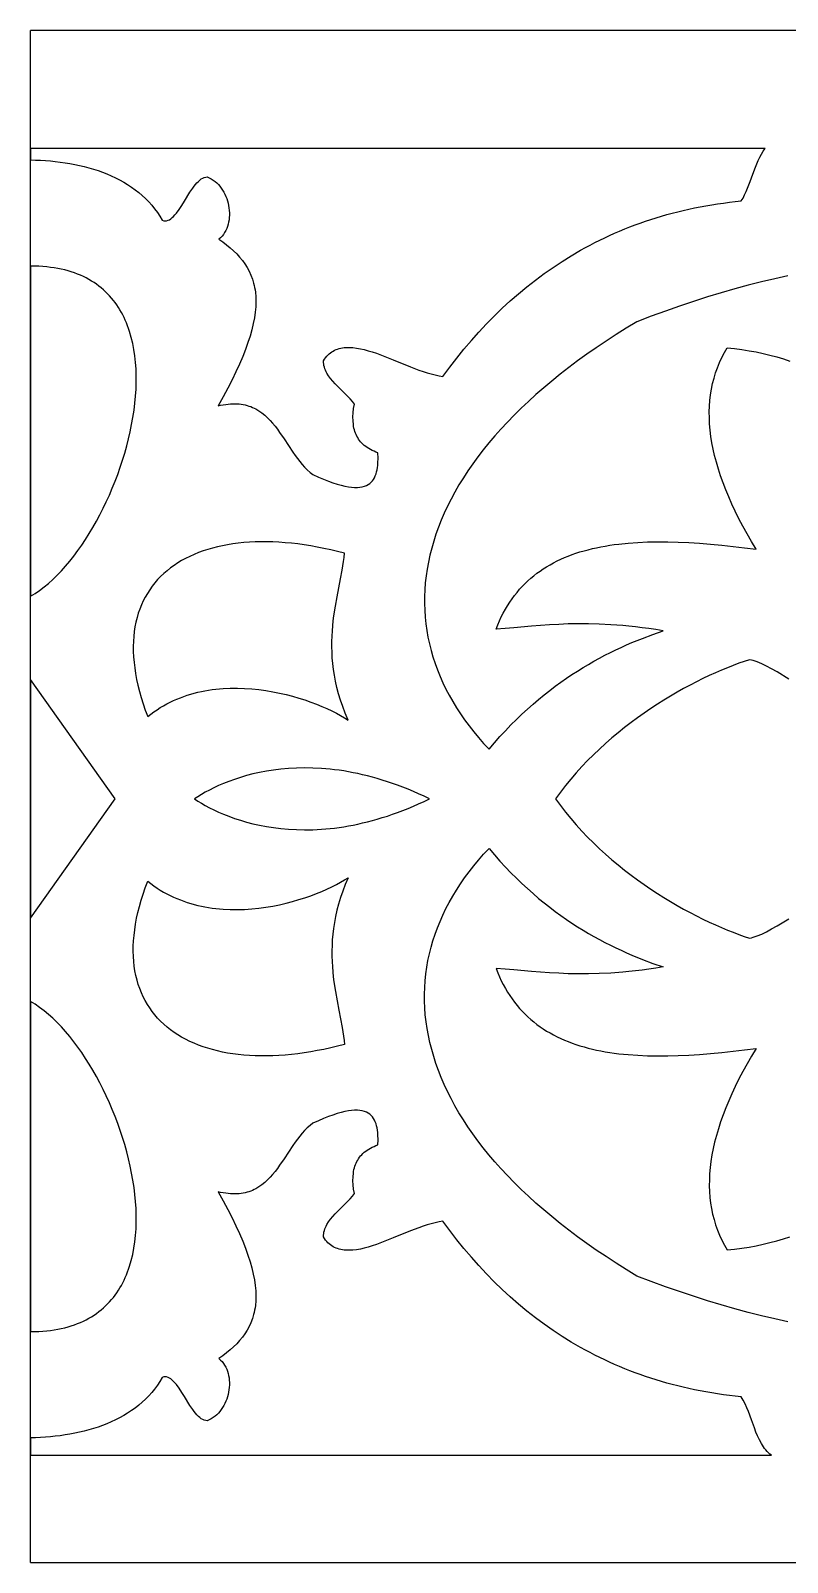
# Model space of a CAD drawing. Extents: x -53 to 63, y -138 to -98.
# Drawn here: x -53.41 to -33.63, y -138.46 to -98.46 of the extents above; entities that cross this region are included whole.
import ezdxf

# ---------------------------------------------------------------- set-up
doc = ezdxf.new("R2010")
doc.units = 0
doc.header["$MEASUREMENT"] = 0
doc.layers.get('0').update_dxf_attribs({"linetype": 'CONTINUOUS'})
doc.layers.add('LAYER_1', color=18, linetype='CONTINUOUS')

msp = doc.modelspace()

# ---------------------------------------------------------------- linework, layer by layer
msp.add_line((-53.408, -138.458), (-53.408, -98.458))
at = {"layer": 'LAYER_1'}
for points in [[(63.044, -98.458), (-31.624, -98.458), (-53.408, -98.458)], [(-33.615, -104.862), (-33.957, -104.938), (-34.302, -105.02), (-34.651, -105.109), (-35.003, -105.204), (-35.358, -105.305), (-35.717, -105.414), (-36.078, -105.529), (-36.444, -105.651), (-36.812, -105.78), (-37.184, -105.916), (-37.56, -106.059), (-37.837, -106.227), (-38.106, -106.396), (-38.368, -106.566), (-38.622, -106.738), (-38.87, -106.91), (-39.109, -107.083), (-39.342, -107.258), (-39.568, -107.433), (-39.786, -107.609), (-39.997, -107.786), (-40.201, -107.964), (-40.397, -108.142), (-40.587, -108.321), (-40.769, -108.501), (-40.945, -108.682), (-41.113, -108.863), (-41.275, -109.044), (-41.429, -109.226), (-41.577, -109.408), (-41.717, -109.591), (-41.851, -109.773), (-41.978, -109.957), (-42.097, -110.14), (-42.211, -110.323), (-42.317, -110.507), (-42.416, -110.69), (-42.509, -110.874), (-42.595, -111.058), (-42.674, -111.241), (-42.747, -111.424), (-42.813, -111.607), (-42.872, -111.79), (-42.925, -111.973), (-42.971, -112.155), (-43.011, -112.337), (-43.044, -112.518), (-43.071, -112.699), (-43.091, -112.879), (-43.104, -113.059), (-43.112, -113.238), (-43.113, -113.417), (-43.107, -113.594), (-43.095, -113.771), (-43.077, -113.948), (-43.053, -114.123), (-43.022, -114.297), (-42.985, -114.47), (-42.942, -114.643), (-42.892, -114.814), (-42.837, -114.984), (-42.775, -115.153), (-42.707, -115.321), (-42.634, -115.487), (-42.554, -115.652), (-42.468, -115.816), (-42.376, -115.978), (-42.278, -116.139), (-42.174, -116.299), (-42.064, -116.457), (-41.948, -116.613), (-41.826, -116.767), (-41.699, -116.92), (-41.566, -117.071), (-41.426, -117.22), (-41.284, -117.055), (-41.14, -116.894), (-40.997, -116.74), (-40.853, -116.59), (-40.708, -116.447), (-40.564, -116.308), (-40.419, -116.174), (-40.274, -116.046), (-40.129, -115.922), (-39.983, -115.803), (-39.838, -115.689), (-39.693, -115.579), (-39.548, -115.473), (-39.403, -115.372), (-39.258, -115.275), (-39.114, -115.182), (-38.969, -115.092), (-38.826, -115.007), (-38.682, -114.925), (-38.539, -114.846), (-38.396, -114.771), (-38.254, -114.699), (-38.113, -114.63), (-37.972, -114.564), (-37.832, -114.501), (-37.692, -114.441), (-37.416, -114.328), (-37.143, -114.225), (-36.874, -114.13), (-37.064, -114.1), (-37.248, -114.073), (-37.427, -114.05), (-37.6, -114.029), (-37.768, -114.011), (-37.932, -113.995), (-38.246, -113.971), (-38.543, -113.956), (-38.826, -113.949), (-39.096, -113.948), (-39.355, -113.953), (-39.605, -113.964), (-39.847, -113.978), (-40.083, -113.995), (-40.316, -114.014), (-40.776, -114.054), (-41.008, -114.073), (-41.243, -114.09), (-41.199, -113.979), (-41.153, -113.872), (-41.104, -113.768), (-41.052, -113.667), (-40.999, -113.57), (-40.942, -113.475), (-40.884, -113.384), (-40.823, -113.295), (-40.76, -113.21), (-40.694, -113.127), (-40.627, -113.048), (-40.557, -112.971), (-40.485, -112.898), (-40.41, -112.827), (-40.334, -112.758), (-40.255, -112.693), (-40.174, -112.63), (-40.092, -112.57), (-40.007, -112.513), (-39.92, -112.458), (-39.831, -112.405), (-39.74, -112.355), (-39.647, -112.308), (-39.552, -112.263), (-39.455, -112.22), (-39.356, -112.18), (-39.256, -112.142), (-39.153, -112.107), (-39.049, -112.073), (-38.943, -112.042), (-38.835, -112.013), (-38.725, -111.986), (-38.614, -111.961), (-38.501, -111.938), (-38.386, -111.917), (-38.27, -111.898), (-38.152, -111.881), (-38.032, -111.866), (-37.789, -111.841), (-37.539, -111.823), (-37.283, -111.812), (-37.021, -111.807), (-36.754, -111.809), (-36.481, -111.816), (-36.204, -111.829), (-35.921, -111.846), (-35.634, -111.869), (-35.342, -111.897), (-35.046, -111.928), (-34.746, -111.964), (-34.442, -112.003), (-34.564, -111.799), (-34.68, -111.598), (-34.789, -111.4), (-34.892, -111.204), (-34.988, -111.011), (-35.078, -110.821), (-35.161, -110.633), (-35.238, -110.447), (-35.309, -110.264), (-35.373, -110.084), (-35.431, -109.906), (-35.483, -109.73), (-35.528, -109.557), (-35.567, -109.387), (-35.599, -109.219), (-35.626, -109.054), (-35.646, -108.891), (-35.659, -108.73), (-35.667, -108.572), (-35.668, -108.417), (-35.663, -108.264), (-35.652, -108.113), (-35.634, -107.965), (-35.611, -107.819), (-35.581, -107.676), (-35.545, -107.535), (-35.503, -107.396), (-35.455, -107.26), (-35.4, -107.127), (-35.34, -106.995), (-35.274, -106.866), (-35.201, -106.74), (-35.008, -106.761), (-34.817, -106.787), (-34.629, -106.816), (-34.444, -106.85), (-34.261, -106.888), (-34.082, -106.931), (-33.905, -106.978), (-33.732, -107.03), (-33.561, -107.086)], [(-33.585, -115.391), (-33.895, -115.205), (-34.038, -115.124), (-34.172, -115.052), (-34.297, -114.991), (-34.413, -114.942), (-34.467, -114.922), (-34.519, -114.906), (-34.568, -114.894), (-34.614, -114.885), (-34.753, -114.93), (-34.897, -114.98), (-35.044, -115.034), (-35.196, -115.094), (-35.351, -115.158), (-35.509, -115.227), (-35.671, -115.3), (-35.834, -115.378), (-36.001, -115.461), (-36.168, -115.548), (-36.338, -115.64), (-36.509, -115.736), (-36.681, -115.836), (-36.853, -115.941), (-37.026, -116.05), (-37.198, -116.163), (-37.37, -116.281), (-37.542, -116.403), (-37.712, -116.528), (-37.881, -116.658), (-38.049, -116.792), (-38.214, -116.93), (-38.377, -117.072), (-38.537, -117.218), (-38.695, -117.367), (-38.849, -117.521), (-38.999, -117.678), (-39.145, -117.839), (-39.287, -118.004), (-39.424, -118.172), (-39.557, -118.344), (-39.684, -118.519), (-39.557, -118.695), (-39.424, -118.867), (-39.287, -119.035), (-39.145, -119.2), (-38.999, -119.361), (-38.849, -119.518), (-38.695, -119.672), (-38.537, -119.822), (-38.377, -119.967), (-38.214, -120.109), (-38.049, -120.247), (-37.881, -120.381), (-37.712, -120.511), (-37.542, -120.637), (-37.37, -120.759), (-37.198, -120.876), (-37.026, -120.989), (-36.853, -121.098), (-36.681, -121.203), (-36.509, -121.304), (-36.338, -121.4), (-36.168, -121.491), (-36.001, -121.578), (-35.834, -121.661), (-35.671, -121.739), (-35.509, -121.813), (-35.351, -121.882), (-35.196, -121.946), (-35.044, -122.005), (-34.897, -122.06), (-34.753, -122.11), (-34.614, -122.155), (-34.568, -122.146), (-34.519, -122.133), (-34.467, -122.117), (-34.413, -122.098), (-34.297, -122.049), (-34.172, -121.988), (-34.038, -121.916), (-33.895, -121.835), (-33.585, -121.649)], [(-33.615, -132.178), (-33.957, -132.102), (-34.302, -132.02), (-34.651, -131.931), (-35.003, -131.836), (-35.358, -131.734), (-35.717, -131.626), (-36.078, -131.51), (-36.444, -131.388), (-36.812, -131.259), (-37.184, -131.123), (-37.56, -130.98), (-37.837, -130.812), (-38.106, -130.643), (-38.368, -130.473), (-38.622, -130.302), (-38.87, -130.13), (-39.109, -129.956), (-39.342, -129.782), (-39.568, -129.607), (-39.786, -129.43), (-39.997, -129.254), (-40.201, -129.076), (-40.397, -128.897), (-40.587, -128.718), (-40.769, -128.538), (-40.945, -128.358), (-41.113, -128.177), (-41.275, -127.996), (-41.429, -127.814), (-41.577, -127.632), (-41.717, -127.449), (-41.851, -127.266), (-41.978, -127.083), (-42.097, -126.9), (-42.211, -126.716), (-42.317, -126.533), (-42.416, -126.349), (-42.509, -126.166), (-42.595, -125.982), (-42.674, -125.799), (-42.747, -125.615), (-42.813, -125.432), (-42.872, -125.249), (-42.925, -125.067), (-42.971, -124.885), (-43.011, -124.703), (-43.044, -124.521), (-43.071, -124.341), (-43.091, -124.16), (-43.104, -123.98), (-43.112, -123.801), (-43.113, -123.623), (-43.107, -123.445), (-43.095, -123.268), (-43.077, -123.092), (-43.053, -122.917), (-43.022, -122.743), (-42.985, -122.569), (-42.942, -122.397), (-42.892, -122.226), (-42.837, -122.056), (-42.775, -121.887), (-42.707, -121.719), (-42.634, -121.553), (-42.554, -121.387), (-42.468, -121.224), (-42.376, -121.061), (-42.278, -120.9), (-42.174, -120.741), (-42.064, -120.583), (-41.948, -120.427), (-41.826, -120.272), (-41.699, -120.12), (-41.566, -119.968), (-41.426, -119.819), (-41.284, -119.985), (-41.14, -120.145), (-40.997, -120.3), (-40.853, -120.449), (-40.708, -120.593), (-40.564, -120.732), (-40.419, -120.865), (-40.274, -120.994), (-40.129, -121.118), (-39.983, -121.237), (-39.838, -121.351), (-39.693, -121.461), (-39.548, -121.566), (-39.403, -121.668), (-39.258, -121.765), (-39.114, -121.858), (-38.969, -121.947), (-38.826, -122.033), (-38.682, -122.115), (-38.539, -122.194), (-38.396, -122.269), (-38.254, -122.341), (-38.113, -122.41), (-37.972, -122.475), (-37.832, -122.538), (-37.692, -122.599), (-37.416, -122.712), (-37.143, -122.815), (-36.874, -122.91), (-37.064, -122.94), (-37.248, -122.966), (-37.427, -122.99), (-37.6, -123.011), (-37.768, -123.029), (-37.932, -123.045), (-38.246, -123.068), (-38.543, -123.084), (-38.826, -123.091), (-39.096, -123.091), (-39.355, -123.086), (-39.605, -123.076), (-39.847, -123.062), (-40.083, -123.044), (-40.316, -123.025), (-40.776, -122.985), (-41.008, -122.966), (-41.243, -122.95), (-41.199, -123.06), (-41.153, -123.167), (-41.104, -123.271), (-41.052, -123.372), (-40.999, -123.47), (-40.942, -123.564), (-40.884, -123.656), (-40.823, -123.744), (-40.76, -123.829), (-40.694, -123.912), (-40.627, -123.991), (-40.557, -124.068), (-40.485, -124.142), (-40.41, -124.213), (-40.334, -124.281), (-40.255, -124.346), (-40.174, -124.409), (-40.092, -124.469), (-40.007, -124.527), (-39.92, -124.582), (-39.831, -124.634), (-39.74, -124.684), (-39.647, -124.731), (-39.552, -124.776), (-39.455, -124.819), (-39.356, -124.859), (-39.256, -124.897), (-39.153, -124.933), (-39.049, -124.966), (-38.943, -124.998), (-38.835, -125.027), (-38.725, -125.054), (-38.614, -125.079), (-38.501, -125.102), (-38.386, -125.122), (-38.27, -125.141), (-38.152, -125.159), (-38.032, -125.174), (-37.789, -125.199), (-37.539, -125.216), (-37.283, -125.227), (-37.021, -125.232), (-36.754, -125.231), (-36.481, -125.224), (-36.204, -125.211), (-35.921, -125.193), (-35.634, -125.17), (-35.342, -125.143), (-35.046, -125.111), (-34.746, -125.076), (-34.442, -125.037), (-34.564, -125.24), (-34.68, -125.441), (-34.789, -125.639), (-34.892, -125.835), (-34.988, -126.028), (-35.078, -126.219), (-35.161, -126.407), (-35.238, -126.592), (-35.309, -126.775), (-35.373, -126.956), (-35.431, -127.134), (-35.483, -127.309), (-35.528, -127.482), (-35.567, -127.652), (-35.599, -127.82), (-35.626, -127.986), (-35.646, -128.149), (-35.659, -128.309), (-35.667, -128.467), (-35.668, -128.623), (-35.663, -128.776), (-35.652, -128.926), (-35.634, -129.075), (-35.611, -129.22), (-35.581, -129.364), (-35.545, -129.505), (-35.503, -129.643), (-35.455, -129.779), (-35.4, -129.913), (-35.34, -130.044), (-35.274, -130.173), (-35.201, -130.299), (-35.008, -130.278), (-34.817, -130.253), (-34.629, -130.223), (-34.444, -130.189), (-34.261, -130.151), (-34.082, -130.109), (-33.905, -130.062), (-33.732, -130.01), (-33.561, -129.953)], [(-53.408, -138.458), (-31.624, -138.458), (63.044, -138.458)]]:
    msp.add_lwpolyline(points, dxfattribs=at)
for points in [[(-34.205, -101.537), (-53.408, -101.537), (-53.408, -101.834), (-53.279, -101.837), (-53.15, -101.843), (-53.021, -101.851), (-52.892, -101.861), (-52.764, -101.874), (-52.635, -101.889), (-52.508, -101.908), (-52.381, -101.929), (-52.255, -101.952), (-52.13, -101.979), (-52.007, -102.008), (-51.885, -102.041), (-51.764, -102.077), (-51.645, -102.115), (-51.528, -102.157), (-51.413, -102.202), (-51.3, -102.25), (-51.189, -102.302), (-51.081, -102.357), (-50.975, -102.416), (-50.872, -102.478), (-50.772, -102.543), (-50.675, -102.613), (-50.582, -102.685), (-50.491, -102.762), (-50.405, -102.843), (-50.321, -102.927), (-50.242, -103.015), (-50.167, -103.108), (-50.095, -103.204), (-50.028, -103.305), (-49.966, -103.409), (-49.928, -103.422), (-49.89, -103.426), (-49.853, -103.423), (-49.816, -103.412), (-49.78, -103.395), (-49.743, -103.371), (-49.707, -103.342), (-49.671, -103.308), (-49.635, -103.269), (-49.599, -103.225), (-49.528, -103.128), (-49.457, -103.021), (-49.387, -102.908), (-49.244, -102.68), (-49.172, -102.573), (-49.135, -102.523), (-49.098, -102.477), (-49.061, -102.434), (-49.024, -102.395), (-48.986, -102.361), (-48.948, -102.332), (-48.91, -102.309), (-48.871, -102.292), (-48.832, -102.282), (-48.792, -102.279), (-48.737, -102.303), (-48.685, -102.33), (-48.634, -102.362), (-48.587, -102.397), (-48.542, -102.436), (-48.5, -102.479), (-48.46, -102.524), (-48.423, -102.572), (-48.389, -102.623), (-48.358, -102.676), (-48.329, -102.731), (-48.304, -102.788), (-48.282, -102.846), (-48.262, -102.906), (-48.246, -102.966), (-48.233, -103.028), (-48.223, -103.09), (-48.216, -103.152), (-48.212, -103.214), (-48.212, -103.276), (-48.215, -103.337), (-48.222, -103.398), (-48.232, -103.457), (-48.246, -103.515), (-48.263, -103.572), (-48.283, -103.627), (-48.308, -103.68), (-48.336, -103.73), (-48.368, -103.778), (-48.403, -103.823), (-48.443, -103.865), (-48.486, -103.904), (-48.383, -103.977), (-48.285, -104.052), (-48.191, -104.128), (-48.103, -104.207), (-48.021, -104.289), (-47.944, -104.373), (-47.872, -104.459), (-47.807, -104.549), (-47.748, -104.643), (-47.696, -104.74), (-47.65, -104.84), (-47.61, -104.945), (-47.578, -105.054), (-47.564, -105.11), (-47.552, -105.168), (-47.542, -105.226), (-47.534, -105.286), (-47.523, -105.41), (-47.52, -105.538), (-47.525, -105.673), (-47.538, -105.812), (-47.558, -105.958), (-47.588, -106.11), (-47.625, -106.269), (-47.672, -106.434), (-47.727, -106.606), (-47.791, -106.785), (-47.865, -106.972), (-47.947, -107.166), (-48.04, -107.368), (-48.142, -107.578), (-48.255, -107.797), (-48.377, -108.024), (-48.51, -108.26), (-48.441, -108.243), (-48.374, -108.23), (-48.309, -108.219), (-48.245, -108.211), (-48.184, -108.205), (-48.124, -108.202), (-48.066, -108.202), (-48.009, -108.203), (-47.954, -108.208), (-47.901, -108.214), (-47.849, -108.223), (-47.798, -108.233), (-47.749, -108.246), (-47.701, -108.261), (-47.655, -108.277), (-47.61, -108.296), (-47.566, -108.316), (-47.523, -108.338), (-47.44, -108.387), (-47.362, -108.442), (-47.288, -108.503), (-47.216, -108.568), (-47.148, -108.638), (-47.083, -108.712), (-47.02, -108.79), (-46.959, -108.87), (-46.899, -108.952), (-46.783, -109.122), (-46.555, -109.466), (-46.496, -109.55), (-46.436, -109.632), (-46.375, -109.711), (-46.311, -109.788), (-46.245, -109.86), (-46.176, -109.929), (-46.104, -109.993), (-46.029, -110.052), (-45.887, -110.115), (-45.753, -110.172), (-45.626, -110.221), (-45.507, -110.264), (-45.396, -110.3), (-45.291, -110.329), (-45.194, -110.352), (-45.103, -110.369), (-45.018, -110.381), (-44.939, -110.386), (-44.867, -110.387), (-44.8, -110.381), (-44.739, -110.371), (-44.683, -110.356), (-44.632, -110.337), (-44.586, -110.313), (-44.544, -110.284), (-44.507, -110.252), (-44.474, -110.216), (-44.445, -110.176), (-44.42, -110.133), (-44.399, -110.086), (-44.38, -110.036), (-44.365, -109.984), (-44.353, -109.929), (-44.343, -109.871), (-44.336, -109.811), (-44.331, -109.749), (-44.326, -109.62), (-44.328, -109.484), (-44.381, -109.465), (-44.432, -109.444), (-44.48, -109.422), (-44.526, -109.399), (-44.569, -109.373), (-44.61, -109.347), (-44.649, -109.319), (-44.686, -109.29), (-44.72, -109.259), (-44.752, -109.227), (-44.782, -109.194), (-44.81, -109.16), (-44.835, -109.124), (-44.859, -109.086), (-44.88, -109.048), (-44.899, -109.008), (-44.916, -108.967), (-44.932, -108.925), (-44.945, -108.882), (-44.956, -108.837), (-44.965, -108.792), (-44.972, -108.745), (-44.981, -108.647), (-44.983, -108.546), (-44.977, -108.439), (-44.964, -108.329), (-44.944, -108.215), (-44.997, -108.145), (-45.055, -108.076), (-45.118, -108.01), (-45.183, -107.944), (-45.318, -107.813), (-45.449, -107.681), (-45.511, -107.614), (-45.568, -107.545), (-45.62, -107.475), (-45.665, -107.402), (-45.685, -107.365), (-45.702, -107.326), (-45.718, -107.288), (-45.73, -107.248), (-45.741, -107.207), (-45.748, -107.166), (-45.753, -107.124), (-45.754, -107.08), (-45.727, -107.038), (-45.698, -106.999), (-45.668, -106.963), (-45.636, -106.93), (-45.603, -106.9), (-45.569, -106.872), (-45.534, -106.847), (-45.498, -106.825), (-45.461, -106.805), (-45.422, -106.788), (-45.383, -106.773), (-45.342, -106.761), (-45.301, -106.751), (-45.258, -106.742), (-45.215, -106.736), (-45.171, -106.732), (-45.08, -106.73), (-44.986, -106.735), (-44.889, -106.747), (-44.789, -106.765), (-44.687, -106.788), (-44.583, -106.816), (-44.477, -106.848), (-44.369, -106.884), (-44.15, -106.965), (-43.928, -107.054), (-43.48, -107.236), (-43.259, -107.321), (-43.151, -107.359), (-43.043, -107.394), (-42.938, -107.425), (-42.834, -107.451), (-42.733, -107.473), (-42.634, -107.489), (-42.453, -107.245), (-42.268, -107.008), (-42.08, -106.776), (-41.887, -106.551), (-41.692, -106.331), (-41.492, -106.118), (-41.288, -105.911), (-41.081, -105.71), (-40.869, -105.516), (-40.654, -105.328), (-40.434, -105.146), (-40.211, -104.971), (-39.983, -104.802), (-39.752, -104.64), (-39.516, -104.484), (-39.276, -104.335), (-39.031, -104.193), (-38.908, -104.124), (-38.783, -104.058), (-38.657, -103.992), (-38.53, -103.929), (-38.402, -103.867), (-38.273, -103.807), (-38.142, -103.749), (-38.011, -103.693), (-37.878, -103.638), (-37.745, -103.585), (-37.61, -103.534), (-37.474, -103.484), (-37.337, -103.437), (-37.199, -103.391), (-37.06, -103.347), (-36.92, -103.305), (-36.778, -103.264), (-36.635, -103.226), (-36.492, -103.189), (-36.347, -103.154), (-36.2, -103.121), (-36.053, -103.089), (-35.905, -103.06), (-35.755, -103.032), (-35.604, -103.007), (-35.452, -102.983), (-35.299, -102.961), (-35.144, -102.941), (-34.989, -102.922), (-34.832, -102.906), (-34.786, -102.829), (-34.744, -102.747), (-34.705, -102.663), (-34.668, -102.575), (-34.599, -102.394), (-34.533, -102.21), (-34.464, -102.027), (-34.428, -101.937), (-34.39, -101.85), (-34.349, -101.766), (-34.305, -101.685), (-34.257, -101.609)], [(-53.408, -113.228), (-53.291, -113.156), (-53.174, -113.075), (-53.058, -112.987), (-52.943, -112.892), (-52.829, -112.789), (-52.716, -112.679), (-52.605, -112.563), (-52.495, -112.44), (-52.387, -112.312), (-52.28, -112.178), (-52.176, -112.038), (-52.073, -111.893), (-51.973, -111.743), (-51.876, -111.589), (-51.781, -111.431), (-51.689, -111.268), (-51.599, -111.102), (-51.513, -110.933), (-51.43, -110.76), (-51.35, -110.585), (-51.273, -110.407), (-51.201, -110.227), (-51.132, -110.046), (-51.066, -109.862), (-51.006, -109.677), (-50.949, -109.492), (-50.896, -109.305), (-50.849, -109.119), (-50.805, -108.932), (-50.767, -108.745), (-50.734, -108.559), (-50.705, -108.373), (-50.682, -108.189), (-50.665, -108.006), (-50.653, -107.824), (-50.647, -107.645), (-50.646, -107.467), (-50.652, -107.293), (-50.664, -107.121), (-50.682, -106.952), (-50.707, -106.787), (-50.738, -106.625), (-50.776, -106.468), (-50.821, -106.314), (-50.847, -106.239), (-50.873, -106.166), (-50.902, -106.093), (-50.933, -106.022), (-50.965, -105.952), (-51, -105.883), (-51.036, -105.816), (-51.074, -105.75), (-51.114, -105.686), (-51.156, -105.623), (-51.2, -105.561), (-51.245, -105.502), (-51.293, -105.443), (-51.343, -105.387), (-51.395, -105.332), (-51.449, -105.279), (-51.505, -105.227), (-51.563, -105.177), (-51.623, -105.129), (-51.686, -105.083), (-51.75, -105.039), (-51.817, -104.997), (-51.886, -104.957), (-51.957, -104.918), (-52.03, -104.882), (-52.106, -104.848), (-52.183, -104.816), (-52.263, -104.786), (-52.346, -104.758), (-52.43, -104.733), (-52.517, -104.709), (-52.607, -104.688), (-52.698, -104.67), (-52.793, -104.653), (-52.889, -104.64), (-52.988, -104.628), (-53.089, -104.619), (-53.193, -104.613), (-53.3, -104.609), (-53.408, -104.608)], [(-50.347, -116.37), (-50.267, -116.307), (-50.185, -116.247), (-50.102, -116.191), (-50.018, -116.137), (-49.933, -116.087), (-49.847, -116.039), (-49.76, -115.995), (-49.672, -115.953), (-49.583, -115.914), (-49.494, -115.878), (-49.404, -115.845), (-49.313, -115.814), (-49.221, -115.786), (-49.129, -115.76), (-49.036, -115.737), (-48.943, -115.716), (-48.85, -115.698), (-48.756, -115.682), (-48.662, -115.668), (-48.568, -115.656), (-48.473, -115.646), (-48.379, -115.639), (-48.19, -115.63), (-48.001, -115.629), (-47.814, -115.635), (-47.627, -115.648), (-47.443, -115.666), (-47.26, -115.691), (-47.08, -115.722), (-46.904, -115.757), (-46.731, -115.796), (-46.562, -115.84), (-46.398, -115.888), (-46.239, -115.938), (-46.085, -115.991), (-45.937, -116.047), (-45.796, -116.104), (-45.662, -116.163), (-45.535, -116.222), (-45.416, -116.282), (-45.305, -116.342), (-45.203, -116.402), (-45.11, -116.461), (-45.184, -116.284), (-45.25, -116.11), (-45.307, -115.941), (-45.358, -115.774), (-45.401, -115.611), (-45.437, -115.45), (-45.467, -115.293), (-45.491, -115.139), (-45.509, -114.988), (-45.522, -114.839), (-45.53, -114.693), (-45.534, -114.55), (-45.533, -114.41), (-45.529, -114.272), (-45.521, -114.136), (-45.509, -114.002), (-45.496, -113.871), (-45.479, -113.742), (-45.441, -113.489), (-45.398, -113.244), (-45.352, -113.006), (-45.307, -112.773), (-45.265, -112.546), (-45.23, -112.324), (-45.215, -112.214), (-45.204, -112.105), (-45.384, -112.059), (-45.563, -112.017), (-45.74, -111.979), (-45.914, -111.944), (-46.087, -111.914), (-46.258, -111.887), (-46.427, -111.864), (-46.593, -111.845), (-46.757, -111.83), (-46.919, -111.819), (-47.078, -111.811), (-47.235, -111.807), (-47.39, -111.807), (-47.542, -111.81), (-47.691, -111.817), (-47.837, -111.828), (-47.981, -111.843), (-48.121, -111.861), (-48.259, -111.883), (-48.394, -111.908), (-48.525, -111.938), (-48.654, -111.97), (-48.779, -112.006), (-48.901, -112.046), (-49.02, -112.089), (-49.136, -112.136), (-49.247, -112.187), (-49.356, -112.24), (-49.461, -112.298), (-49.562, -112.359), (-49.659, -112.423), (-49.753, -112.49), (-49.842, -112.562), (-49.928, -112.636), (-50.01, -112.714), (-50.088, -112.795), (-50.161, -112.88), (-50.231, -112.967), (-50.296, -113.059), (-50.357, -113.153), (-50.413, -113.251), (-50.465, -113.352), (-50.512, -113.456), (-50.555, -113.564), (-50.594, -113.675), (-50.627, -113.788), (-50.656, -113.906), (-50.68, -114.026), (-50.698, -114.149), (-50.712, -114.276), (-50.721, -114.406), (-50.725, -114.539), (-50.724, -114.675), (-50.717, -114.814), (-50.705, -114.956), (-50.688, -115.101), (-50.665, -115.249), (-50.637, -115.4), (-50.603, -115.554), (-50.563, -115.712), (-50.518, -115.872), (-50.467, -116.035), (-50.41, -116.201)], [(-53.408, -121.634), (-51.201, -118.519), (-53.408, -115.406)], [(-49.124, -118.519), (-49.039, -118.576), (-48.945, -118.633), (-48.844, -118.691), (-48.735, -118.75), (-48.618, -118.808), (-48.494, -118.865), (-48.362, -118.922), (-48.224, -118.976), (-48.078, -119.029), (-47.925, -119.079), (-47.765, -119.126), (-47.599, -119.169), (-47.425, -119.208), (-47.245, -119.242), (-47.059, -119.272), (-46.866, -119.295), (-46.666, -119.313), (-46.461, -119.324), (-46.249, -119.329), (-46.031, -119.325), (-45.807, -119.314), (-45.693, -119.305), (-45.578, -119.294), (-45.461, -119.281), (-45.342, -119.265), (-45.223, -119.247), (-45.101, -119.227), (-44.979, -119.204), (-44.855, -119.178), (-44.73, -119.15), (-44.603, -119.119), (-44.475, -119.086), (-44.346, -119.05), (-44.215, -119.01), (-44.083, -118.968), (-43.95, -118.923), (-43.815, -118.875), (-43.68, -118.824), (-43.543, -118.77), (-43.404, -118.712), (-43.265, -118.651), (-43.124, -118.587), (-42.982, -118.519), (-43.124, -118.452), (-43.265, -118.388), (-43.404, -118.327), (-43.543, -118.269), (-43.68, -118.215), (-43.815, -118.164), (-43.95, -118.116), (-44.083, -118.071), (-44.215, -118.029), (-44.346, -117.99), (-44.475, -117.953), (-44.603, -117.92), (-44.73, -117.889), (-44.855, -117.861), (-44.979, -117.836), (-45.101, -117.813), (-45.223, -117.792), (-45.342, -117.774), (-45.461, -117.759), (-45.578, -117.745), (-45.693, -117.734), (-45.807, -117.726), (-46.031, -117.714), (-46.249, -117.711), (-46.461, -117.715), (-46.666, -117.726), (-46.866, -117.744), (-47.059, -117.768), (-47.245, -117.797), (-47.425, -117.831), (-47.599, -117.87), (-47.765, -117.914), (-47.925, -117.96), (-48.078, -118.01), (-48.224, -118.063), (-48.362, -118.117), (-48.494, -118.174), (-48.618, -118.231), (-48.735, -118.29), (-48.844, -118.348), (-48.945, -118.406), (-49.039, -118.463)], [(-50.347, -120.67), (-50.267, -120.732), (-50.185, -120.792), (-50.102, -120.849), (-50.018, -120.902), (-49.933, -120.953), (-49.847, -121), (-49.76, -121.045), (-49.672, -121.086), (-49.583, -121.125), (-49.494, -121.161), (-49.404, -121.195), (-49.313, -121.225), (-49.221, -121.254), (-49.129, -121.279), (-49.036, -121.303), (-48.943, -121.323), (-48.85, -121.342), (-48.756, -121.358), (-48.662, -121.372), (-48.568, -121.383), (-48.473, -121.393), (-48.379, -121.4), (-48.19, -121.409), (-48.001, -121.411), (-47.814, -121.405), (-47.627, -121.392), (-47.443, -121.373), (-47.26, -121.348), (-47.08, -121.318), (-46.904, -121.283), (-46.731, -121.243), (-46.562, -121.199), (-46.398, -121.152), (-46.239, -121.102), (-46.085, -121.048), (-45.937, -120.993), (-45.796, -120.936), (-45.662, -120.877), (-45.535, -120.817), (-45.416, -120.757), (-45.305, -120.697), (-45.203, -120.638), (-45.11, -120.579), (-45.184, -120.756), (-45.25, -120.929), (-45.307, -121.099), (-45.358, -121.266), (-45.401, -121.429), (-45.437, -121.589), (-45.467, -121.747), (-45.491, -121.901), (-45.509, -122.052), (-45.522, -122.201), (-45.53, -122.346), (-45.534, -122.489), (-45.533, -122.63), (-45.529, -122.768), (-45.521, -122.904), (-45.509, -123.038), (-45.496, -123.169), (-45.479, -123.298), (-45.441, -123.55), (-45.398, -123.795), (-45.352, -124.034), (-45.307, -124.266), (-45.265, -124.493), (-45.23, -124.716), (-45.215, -124.826), (-45.204, -124.935), (-45.384, -124.981), (-45.563, -125.023), (-45.74, -125.061), (-45.914, -125.095), (-46.087, -125.126), (-46.258, -125.152), (-46.427, -125.175), (-46.593, -125.194), (-46.757, -125.21), (-46.919, -125.221), (-47.078, -125.229), (-47.235, -125.233), (-47.39, -125.233), (-47.542, -125.229), (-47.691, -125.222), (-47.837, -125.211), (-47.981, -125.197), (-48.121, -125.178), (-48.259, -125.157), (-48.394, -125.131), (-48.525, -125.102), (-48.654, -125.069), (-48.779, -125.033), (-48.901, -124.993), (-49.02, -124.95), (-49.136, -124.903), (-49.247, -124.853), (-49.356, -124.799), (-49.461, -124.742), (-49.562, -124.681), (-49.659, -124.617), (-49.753, -124.549), (-49.842, -124.478), (-49.928, -124.403), (-50.01, -124.326), (-50.088, -124.244), (-50.161, -124.16), (-50.231, -124.072), (-50.296, -123.981), (-50.357, -123.886), (-50.413, -123.789), (-50.465, -123.687), (-50.512, -123.583), (-50.555, -123.476), (-50.594, -123.365), (-50.627, -123.251), (-50.656, -123.134), (-50.68, -123.013), (-50.698, -122.89), (-50.712, -122.763), (-50.721, -122.634), (-50.725, -122.501), (-50.724, -122.365), (-50.717, -122.226), (-50.705, -122.084), (-50.688, -121.938), (-50.665, -121.79), (-50.637, -121.639), (-50.603, -121.485), (-50.563, -121.328), (-50.518, -121.168), (-50.467, -121.005), (-50.41, -120.839)], [(-53.408, -132.433), (-53.3, -132.431), (-53.193, -132.427), (-53.089, -132.421), (-52.988, -132.412), (-52.889, -132.4), (-52.793, -132.387), (-52.698, -132.37), (-52.607, -132.352), (-52.517, -132.331), (-52.43, -132.307), (-52.346, -132.282), (-52.263, -132.254), (-52.183, -132.224), (-52.106, -132.192), (-52.03, -132.158), (-51.957, -132.122), (-51.886, -132.083), (-51.817, -132.043), (-51.75, -132.001), (-51.686, -131.957), (-51.623, -131.911), (-51.563, -131.863), (-51.505, -131.813), (-51.449, -131.761), (-51.395, -131.708), (-51.343, -131.653), (-51.293, -131.597), (-51.245, -131.538), (-51.2, -131.478), (-51.156, -131.417), (-51.114, -131.354), (-51.074, -131.29), (-51.036, -131.224), (-51, -131.157), (-50.965, -131.088), (-50.933, -131.018), (-50.902, -130.947), (-50.873, -130.874), (-50.847, -130.8), (-50.821, -130.726), (-50.776, -130.572), (-50.738, -130.415), (-50.707, -130.253), (-50.682, -130.088), (-50.664, -129.919), (-50.652, -129.747), (-50.646, -129.572), (-50.647, -129.395), (-50.653, -129.216), (-50.665, -129.034), (-50.682, -128.851), (-50.705, -128.667), (-50.734, -128.481), (-50.767, -128.295), (-50.805, -128.108), (-50.849, -127.921), (-50.896, -127.734), (-50.949, -127.548), (-51.006, -127.362), (-51.066, -127.178), (-51.132, -126.994), (-51.201, -126.812), (-51.273, -126.632), (-51.35, -126.455), (-51.43, -126.279), (-51.513, -126.107), (-51.599, -125.937), (-51.689, -125.771), (-51.781, -125.609), (-51.876, -125.45), (-51.973, -125.296), (-52.073, -125.147), (-52.176, -125.002), (-52.28, -124.862), (-52.387, -124.728), (-52.495, -124.599), (-52.605, -124.477), (-52.716, -124.36), (-52.829, -124.251), (-52.943, -124.148), (-53.058, -124.052), (-53.174, -123.964), (-53.291, -123.884), (-53.408, -123.812)], [(-53.408, -135.662), (-34.046, -135.662), (-34.085, -135.63), (-34.122, -135.596), (-34.157, -135.559), (-34.19, -135.521), (-34.222, -135.481), (-34.252, -135.439), (-34.307, -135.35), (-34.358, -135.255), (-34.405, -135.156), (-34.448, -135.054), (-34.489, -134.949), (-34.566, -134.735), (-34.645, -134.522), (-34.687, -134.419), (-34.731, -134.319), (-34.779, -134.224), (-34.832, -134.133), (-34.989, -134.117), (-35.144, -134.099), (-35.299, -134.079), (-35.452, -134.057), (-35.604, -134.033), (-35.755, -134.007), (-35.905, -133.98), (-36.053, -133.95), (-36.2, -133.919), (-36.347, -133.886), (-36.492, -133.851), (-36.635, -133.814), (-36.778, -133.775), (-36.92, -133.735), (-37.06, -133.693), (-37.199, -133.649), (-37.337, -133.603), (-37.474, -133.555), (-37.61, -133.506), (-37.745, -133.454), (-37.878, -133.402), (-38.011, -133.347), (-38.142, -133.29), (-38.273, -133.232), (-38.402, -133.172), (-38.53, -133.111), (-38.657, -133.047), (-38.783, -132.982), (-38.908, -132.915), (-39.031, -132.847), (-39.276, -132.704), (-39.516, -132.556), (-39.752, -132.4), (-39.983, -132.238), (-40.211, -132.069), (-40.434, -131.894), (-40.654, -131.712), (-40.869, -131.524), (-41.081, -131.329), (-41.288, -131.128), (-41.492, -130.921), (-41.692, -130.708), (-41.887, -130.489), (-42.08, -130.263), (-42.268, -130.032), (-42.453, -129.794), (-42.634, -129.551), (-42.733, -129.567), (-42.834, -129.588), (-42.938, -129.615), (-43.043, -129.646), (-43.151, -129.681), (-43.259, -129.719), (-43.48, -129.803), (-43.928, -129.985), (-44.15, -130.074), (-44.369, -130.155), (-44.477, -130.191), (-44.583, -130.223), (-44.687, -130.252), (-44.789, -130.275), (-44.889, -130.293), (-44.986, -130.304), (-45.08, -130.309), (-45.171, -130.307), (-45.215, -130.303), (-45.258, -130.297), (-45.301, -130.289), (-45.342, -130.279), (-45.383, -130.266), (-45.422, -130.251), (-45.461, -130.234), (-45.498, -130.215), (-45.534, -130.192), (-45.569, -130.168), (-45.603, -130.14), (-45.636, -130.11), (-45.668, -130.077), (-45.698, -130.041), (-45.727, -130.002), (-45.754, -129.96), (-45.753, -129.916), (-45.748, -129.874), (-45.741, -129.832), (-45.73, -129.792), (-45.718, -129.752), (-45.702, -129.713), (-45.685, -129.675), (-45.665, -129.638), (-45.62, -129.565), (-45.568, -129.494), (-45.511, -129.426), (-45.449, -129.358), (-45.318, -129.227), (-45.183, -129.096), (-45.118, -129.03), (-45.055, -128.963), (-44.997, -128.895), (-44.944, -128.825), (-44.964, -128.711), (-44.977, -128.6), (-44.983, -128.494), (-44.981, -128.392), (-44.972, -128.295), (-44.965, -128.248), (-44.956, -128.202), (-44.945, -128.158), (-44.932, -128.114), (-44.916, -128.072), (-44.899, -128.031), (-44.88, -127.992), (-44.859, -127.953), (-44.835, -127.916), (-44.81, -127.88), (-44.782, -127.845), (-44.752, -127.812), (-44.72, -127.78), (-44.686, -127.749), (-44.649, -127.72), (-44.61, -127.692), (-44.569, -127.666), (-44.526, -127.641), (-44.48, -127.617), (-44.432, -127.595), (-44.381, -127.574), (-44.328, -127.555), (-44.326, -127.42), (-44.331, -127.29), (-44.336, -127.229), (-44.343, -127.169), (-44.353, -127.111), (-44.365, -127.056), (-44.38, -127.003), (-44.399, -126.954), (-44.42, -126.907), (-44.445, -126.864), (-44.474, -126.824), (-44.507, -126.788), (-44.544, -126.755), (-44.586, -126.727), (-44.632, -126.703), (-44.683, -126.683), (-44.739, -126.668), (-44.8, -126.658), (-44.867, -126.653), (-44.939, -126.653), (-45.018, -126.659), (-45.103, -126.67), (-45.194, -126.687), (-45.291, -126.71), (-45.396, -126.74), (-45.507, -126.776), (-45.626, -126.818), (-45.753, -126.868), (-45.887, -126.924), (-46.029, -126.988), (-46.104, -127.047), (-46.176, -127.11), (-46.245, -127.179), (-46.311, -127.252), (-46.375, -127.328), (-46.436, -127.407), (-46.496, -127.489), (-46.555, -127.573), (-46.783, -127.917), (-46.899, -128.087), (-46.959, -128.169), (-47.02, -128.25), (-47.083, -128.327), (-47.148, -128.401), (-47.216, -128.471), (-47.288, -128.536), (-47.362, -128.597), (-47.44, -128.652), (-47.523, -128.701), (-47.566, -128.723), (-47.61, -128.743), (-47.655, -128.762), (-47.701, -128.779), (-47.749, -128.793), (-47.798, -128.806), (-47.849, -128.817), (-47.901, -128.825), (-47.954, -128.832), (-48.009, -128.836), (-48.066, -128.838), (-48.124, -128.837), (-48.184, -128.834), (-48.245, -128.829), (-48.309, -128.821), (-48.374, -128.81), (-48.441, -128.796), (-48.51, -128.78), (-48.377, -129.016), (-48.255, -129.243), (-48.142, -129.461), (-48.04, -129.672), (-47.947, -129.874), (-47.865, -130.068), (-47.791, -130.254), (-47.727, -130.434), (-47.672, -130.606), (-47.625, -130.771), (-47.588, -130.929), (-47.558, -131.081), (-47.538, -131.227), (-47.525, -131.367), (-47.52, -131.501), (-47.523, -131.63), (-47.534, -131.753), (-47.542, -131.813), (-47.552, -131.872), (-47.564, -131.929), (-47.578, -131.985), (-47.61, -132.094), (-47.65, -132.199), (-47.696, -132.3), (-47.748, -132.397), (-47.807, -132.49), (-47.872, -132.58), (-47.944, -132.667), (-48.021, -132.751), (-48.103, -132.832), (-48.191, -132.911), (-48.285, -132.988), (-48.383, -133.062), (-48.486, -133.135), (-48.443, -133.174), (-48.403, -133.216), (-48.368, -133.261), (-48.336, -133.309), (-48.308, -133.36), (-48.283, -133.412), (-48.263, -133.467), (-48.246, -133.524), (-48.232, -133.582), (-48.222, -133.642), (-48.215, -133.702), (-48.212, -133.764), (-48.212, -133.825), (-48.216, -133.888), (-48.223, -133.95), (-48.233, -134.012), (-48.246, -134.073), (-48.262, -134.134), (-48.282, -134.193), (-48.304, -134.251), (-48.329, -134.308), (-48.358, -134.363), (-48.389, -134.416), (-48.423, -134.467), (-48.46, -134.515), (-48.5, -134.561), (-48.542, -134.603), (-48.587, -134.642), (-48.634, -134.678), (-48.685, -134.709), (-48.737, -134.737), (-48.792, -134.76), (-48.832, -134.757), (-48.871, -134.747), (-48.91, -134.731), (-48.948, -134.708), (-48.986, -134.679), (-49.024, -134.645), (-49.061, -134.606), (-49.098, -134.563), (-49.135, -134.516), (-49.172, -134.467), (-49.244, -134.36), (-49.387, -134.131), (-49.457, -134.018), (-49.528, -133.911), (-49.599, -133.814), (-49.635, -133.771), (-49.671, -133.732), (-49.707, -133.697), (-49.743, -133.668), (-49.78, -133.644), (-49.816, -133.627), (-49.853, -133.616), (-49.89, -133.613), (-49.928, -133.617), (-49.966, -133.63), (-50.028, -133.735), (-50.095, -133.835), (-50.167, -133.932), (-50.242, -134.024), (-50.321, -134.112), (-50.405, -134.197), (-50.491, -134.277), (-50.582, -134.354), (-50.675, -134.427), (-50.772, -134.496), (-50.872, -134.562), (-50.975, -134.624), (-51.081, -134.683), (-51.189, -134.738), (-51.3, -134.789), (-51.413, -134.838), (-51.528, -134.883), (-51.645, -134.924), (-51.764, -134.963), (-51.885, -134.999), (-52.007, -135.031), (-52.13, -135.061), (-52.255, -135.087), (-52.381, -135.111), (-52.508, -135.132), (-52.635, -135.15), (-52.764, -135.166), (-52.892, -135.179), (-53.021, -135.189), (-53.15, -135.197), (-53.279, -135.203), (-53.408, -135.206)]]:
    msp.add_lwpolyline(points, close=True, dxfattribs=at)

doc.saveas('drawing.dxf')
